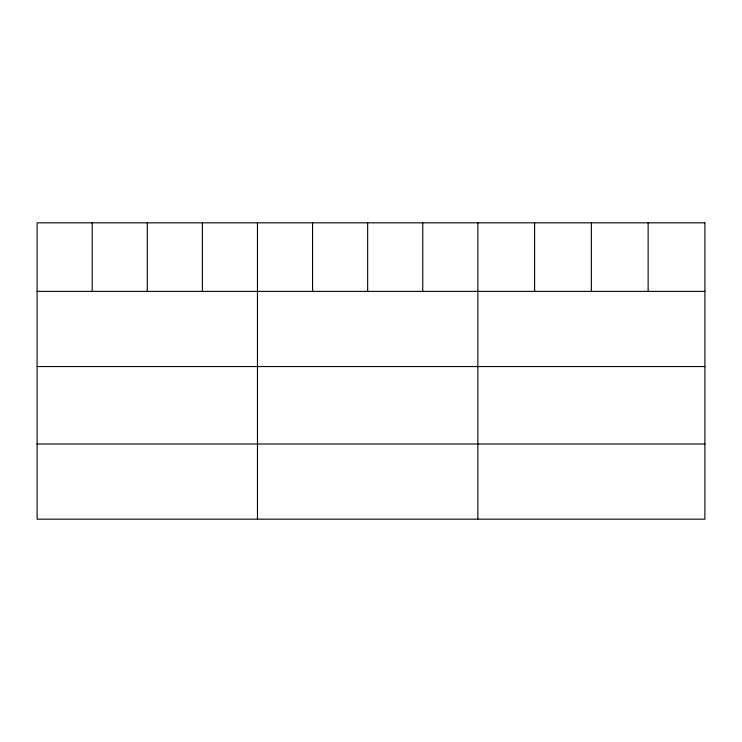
<?xml version="1.0" encoding="UTF-8"?>
<svg xmlns="http://www.w3.org/2000/svg" width="742" height="742" viewBox="0 0 742 742"><rect width="100%" height="100%" fill="white"/><g stroke="black" fill="none" stroke-linecap="round" stroke-linejoin="round"><path stroke-width="1.11" d="M37.1 291.383L704.9 291.383M37.1 366.548L704.9 366.548M37.1 443.994L704.9 443.994M648.137 222.832L648.137 291.383M591.374 222.832L591.374 291.383M534.611 222.832L534.611 291.383M477.848 222.832L477.848 519.168M422.755 222.832L422.755 291.383M367.661 222.832L367.661 291.383M312.567 222.832L312.567 291.383M257.474 222.832L257.474 519.168M202.38 222.832L202.38 291.383M147.287 222.832L147.287 291.383M92.194 222.832L92.194 291.383M704.9 222.832L37.1 222.832L37.1 519.168L704.9 519.168L704.9 222.832"/></g></svg>
